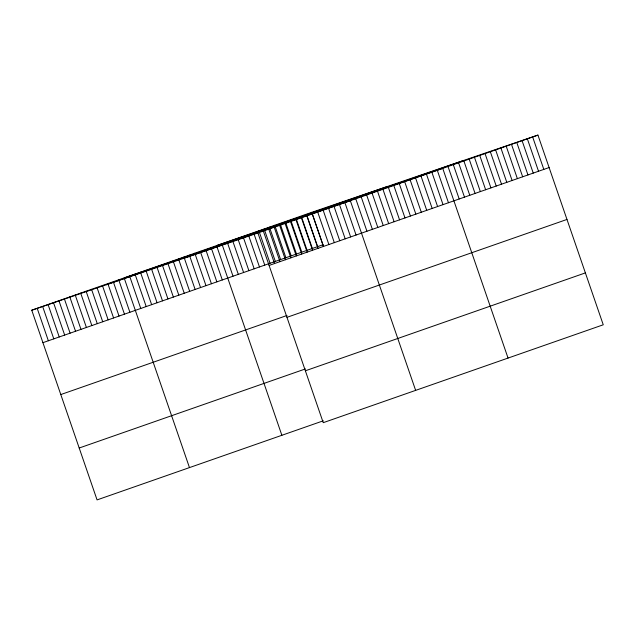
<?xml version="1.0" encoding="UTF-8"?>
<svg xmlns="http://www.w3.org/2000/svg" width="635" height="635" viewBox="0 0 635 635"><rect width="100%" height="100%" fill="white"/><g stroke="black" fill="none" stroke-linecap="round" stroke-linejoin="round"><path stroke-width="0.95" d="M323.302 420.807L97.068 499.904L31.75 310.213L311.761 212.32L537.932 135.096L603.25 324.787L323.239 422.68L257.921 232.989L537.932 135.096M106.386 284.726L386.397 186.833M183.285 258.477L463.296 160.576M42.926 342.67L322.937 244.777M269.097 265.446L549.108 167.553M60.793 394.557L287.028 315.46M286.964 317.333L566.976 219.44M79.2 448.016L305.443 368.919M305.372 370.792L585.383 272.899M216.559 245.602L442.73 168.378L508.048 358.069M31.75 310.213L257.921 232.989M532.646 136.946L543.822 169.402M527.352 138.795L538.528 171.244M522.065 140.645L533.241 173.093M516.779 142.494L527.955 174.942M511.485 144.335L522.661 176.792M506.198 146.185L517.374 178.641M500.912 148.034L512.088 180.491M495.617 149.884L506.793 182.34M490.331 151.733L501.507 184.19M485.045 153.583L496.221 186.039M479.75 155.432L490.926 187.889M474.464 157.282L485.64 189.738M469.178 159.131L480.354 191.587M463.883 160.98L475.059 193.437M458.597 162.83L469.773 195.286M453.311 164.679L464.487 197.136M448.016 166.529L459.192 198.985M437.293 170.275L448.469 202.732M431.856 172.18L443.032 204.637M426.426 174.077L437.594 206.534M420.989 175.982L432.165 208.439M415.552 177.879L426.728 210.336M410.115 179.776L421.291 212.233M404.678 181.681L415.854 214.138M399.248 183.578L410.424 216.035M393.811 185.483L404.987 217.94M388.374 187.381L399.55 219.837M382.937 189.286L394.113 221.734M377.5 191.183L388.676 223.639M372.07 193.08L383.246 225.536M366.633 194.985L377.809 227.441M361.196 196.882L372.372 229.338M355.759 198.787L366.935 231.235M415.639 390.374L350.322 200.684L124.15 277.908L189.468 467.598M344.892 202.581L356.068 235.037M339.455 204.486L350.631 236.942M334.018 206.383L345.194 238.839M328.581 208.288L339.757 240.744M323.151 210.185L334.32 242.641M317.714 212.082L328.89 244.538M311.761 212.32L323.533 246.499M312.277 213.987L323.453 246.444M307.11 216.019L317.651 246.626M306.84 215.884L318.016 248.341M301.823 217.869L312.356 248.476M301.403 217.789L312.579 250.246M296.212 218.789L307.07 250.317M295.974 219.686L307.149 252.143M291.243 221.567L301.784 252.166M290.536 221.591L301.712 254.04M285.639 222.488L296.489 254.016M285.099 223.488L296.275 255.945M280.345 224.338L291.203 255.865M279.662 225.385L290.838 257.842M274.741 225.258L285.917 257.715M274.225 227.29L285.401 259.747M269.446 227.108L280.622 259.564M268.795 229.187L279.971 261.644M264.16 228.957L275.336 261.414M263.358 231.092L274.534 263.541M258.874 230.807L270.05 263.263M253.579 232.656L264.755 265.113M248.293 234.505L259.469 266.962M243.642 238.212L254.183 268.811M238.03 239.133L248.888 270.661M232.743 240.983L243.602 272.51M227.457 242.832L238.308 274.36M222.163 244.681L233.021 276.209M216.876 246.531L281.876 435.292M211.122 247.499L222.298 279.956M205.684 249.404L216.86 281.861M200.255 251.301L211.423 283.758M194.818 253.206L205.994 285.663M189.381 255.103L200.557 287.56M183.944 257.008L195.12 289.457M178.506 258.905L189.682 291.362M173.077 260.802L184.245 293.259M167.64 262.707L178.816 295.164M162.203 264.604L173.379 297.061M156.766 266.51L167.942 298.958M151.328 268.407L162.504 300.863M145.899 270.304L157.075 302.76M140.462 272.209L151.638 304.665M135.025 274.106L146.201 306.562M129.588 276.011L140.764 308.467M118.721 279.805L129.897 312.261M113.284 281.71L124.46 314.166M107.847 283.607L119.023 316.063M102.41 285.512L113.586 317.968M96.972 287.409L108.148 319.865M91.543 289.314L102.719 321.762M86.106 291.211L97.282 323.667M80.669 293.108L91.845 325.565M75.232 295.013L86.408 327.469M69.802 296.91L80.97 329.367M64.365 298.815L75.541 331.264M58.928 300.712L70.104 333.169M53.491 302.609L64.667 335.066M48.054 304.514L59.23 336.971M42.624 306.411L53.792 338.868M37.187 308.316L48.363 340.773"/></g></svg>
